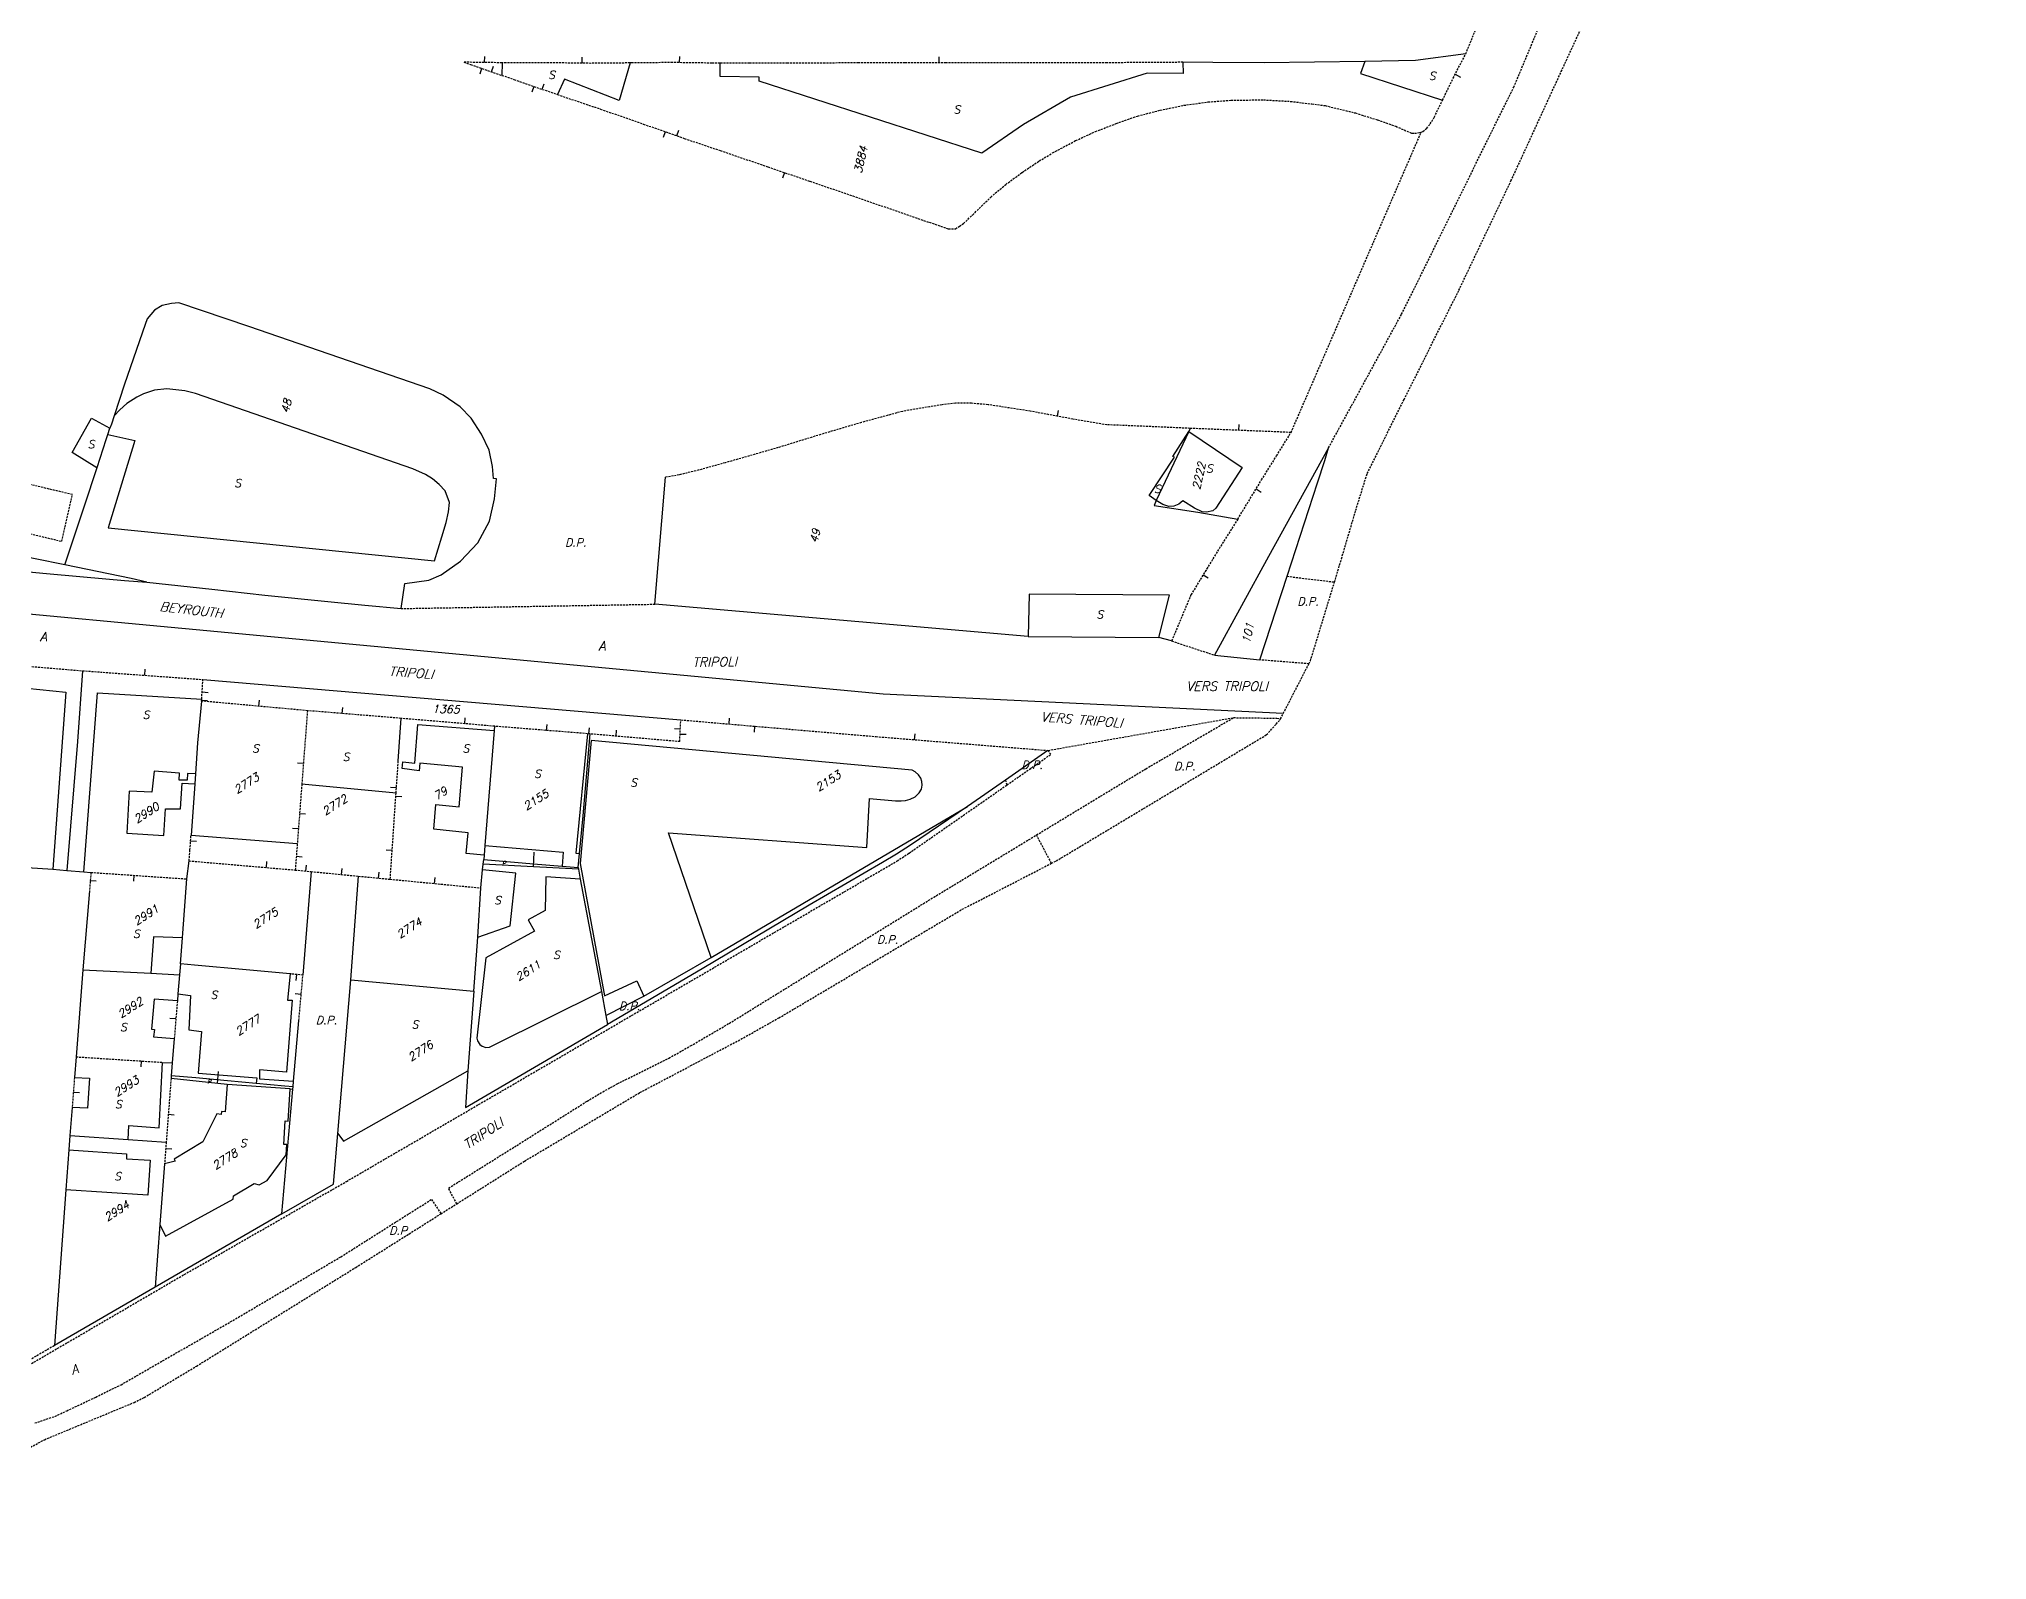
# Model space of a CAD drawing. Extents: x -334462 to -332769, y -29481 to -26664.
# Drawn here: x -333039.2 to -332795.7, y -28232.7 to -28042.7 of the extents above; entities that cross this region are included whole.
import ezdxf
from ezdxf.enums import TextEntityAlignment as Align

# ---------------------------------------------------------------- set-up
doc = ezdxf.new("R2010")
doc.units = 0
doc.header["$MEASUREMENT"] = 0
doc.linetypes.add('HIDDEN', pattern=[0.375, 0.25, -0.125])
for name, color, linetype in [('17', 7, 'CONTINUOUS'), ('18', 7, 'CONTINUOUS'), ('CADAST$$AREA$B$', 7, 'CONTINUOUS'), ('DP$DIVIDING$LINE', 7, 'CONTINUOUS'), ('EASEMENT$BOUNDA$', 7, 'CONTINUOUS'), ('ENCRO$$AREA$TEXT', 7, 'CONTINUOUS'), ('ENCROACHED$WALL', 7, 'CONTINUOUS'), ('MAP$SHEET$BOUND$', 7, 'CONTINUOUS'), ('PARCEL$BOUNDARY', 7, 'CONTINUOUS'), ('PARCEL$NUMBER', 7, 'CONTINUOUS'), ('STREET$TEXT', 7, 'CONTINUOUS'), ('STRUC$$FOOTPRINT', 7, 'CONTINUOUS')]:
    doc.layers.add(name, color=color, linetype=linetype)
doc.styles.add('ITALICT', font='ITALICT', dxfattribs={"height": 0.2})

msp = doc.modelspace()

# ---------------------------------------------------------------- linework, layer by layer
at = {"layer": '17', "color": 1, "linetype": 'Continuous'}
for p, q in [((-332946.03, -28059.34), (-332946.27, -28060.05)), ((-332911.91, -28089.79), (-332911.77, -28089.06)), ((-332889.21, -28091.56), (-332889.18, -28090.81)), ((-332995.06, -28144.07), (-332995.8, -28144.02)), ((-333001.39, -28147.06), (-333001.32, -28146.31)), ((-332989.75, -28148.17), (-332989.67, -28147.43)), ((-333022.09, -28165.1), (-333022.84, -28165.04)), ((-333023.04, -28177), (-333022.29, -28177.06))]:
    msp.add_line(p, q, dxfattribs=at)
at = {"layer": '17', "color": 5, "linetype": 'Continuous'}
for p, q in [((-333006.15, -28133.18), (-333006.9, -28133.12)), ((-332994.52, -28136.21), (-332995.27, -28136.16)), ((-332994.59, -28137.27), (-332993.84, -28137.32)), ((-333006.78, -28141.36), (-333007.53, -28141.3)), ((-333026.43, -28170.35), (-333026.48, -28171.1))]:
    msp.add_line(p, q, dxfattribs=at)
at = {"layer": '18', "color": 1, "linetype": 'Continuous'}
for p, q in [((-332983.88, -28046.33), (-332984.12, -28047.04)), ((-332983.5, -28045.6), (-332983.49, -28044.85)), ((-332982.63, -28046.76), (-332982.38, -28046.05)), ((-332959.14, -28045.61), (-332959.12, -28044.86)), ((-332926.69, -28045.62), (-332926.7, -28044.87)), ((-332977.34, -28048.58), (-332977.58, -28049.29)), ((-332976.3, -28048.94), (-332976.05, -28048.24)), ((-332862.19, -28047.07), (-332861.52, -28047.42)), ((-332959.49, -28054.75), (-332959.24, -28054.04)), ((-332960.94, -28054.24), (-332961.19, -28054.95)), ((-332887.06, -28098.87), (-332886.42, -28099.26)), ((-332893.69, -28109.6), (-332893.05, -28109.99)), ((-333025.97, -28122.16), (-333025.92, -28121.41)), ((-333018.82, -28124.24), (-333018.07, -28124.29)), ((-333018.88, -28125.26), (-333018.13, -28125.31)), ((-333011.73, -28126.03), (-333011.66, -28125.28)), ((-333001.3, -28126.94), (-333001.24, -28126.19)), ((-332985.98, -28128.21), (-332985.92, -28127.47)), ((-332975.75, -28129.05), (-332975.69, -28128.31)), ((-332970.46, -28129.48), (-332970.39, -28128.73)), ((-332967.07, -28129.76), (-332967.01, -28129.02)), ((-332959.03, -28128.88), (-332959.78, -28128.85)), ((-332952.95, -28128.24), (-332952.88, -28127.5)), ((-332929.76, -28130.21), (-332929.7, -28129.46)), ((-333020.25, -28142.83), (-333019.5, -28142.89)), ((-333010.78, -28146.18), (-333010.71, -28145.44)), ((-333005.83, -28146.62), (-333005.76, -28145.87)), ((-333032.79, -28147.79), (-333032.04, -28147.86)), ((-333027.34, -28147.15), (-333027.4, -28147.9)), ((-332996.77, -28147.5), (-332996.7, -28146.75)), ((-333007.03, -28159.54), (-333007.1, -28160.29)), ((-333006.43, -28162.05), (-333007.17, -28161.98)), ((-333023.36, -28181.27), (-333022.62, -28181.33))]:
    msp.add_line(p, q, dxfattribs=at)
at = {"layer": '18', "color": 3, "linetype": 'Continuous'}
msp.add_line((-332971.31, -28045.69), (-332971.3, -28044.94), dxfattribs=at)
at = {"layer": '18', "color": 7, "linetype": 'Continuous'}
for p, q in [((-332959.07, -28129.5), (-332958.32, -28129.53)), ((-332949.76, -28128.52), (-332949.82, -28129.26))]:
    msp.add_line(p, q, dxfattribs=at)
at = {"layer": '18', "color": 2, "linetype": 'Continuous'}
for p, q in [((-333006.63, -28139.42), (-333005.88, -28139.47)), ((-333007.04, -28144.77), (-333006.29, -28144.83)), ((-333034.91, -28174.23), (-333034.16, -28174.29))]:
    msp.add_line(p, q, dxfattribs=at)
at = {"layer": 'CADAST$$AREA$B$', "color": 7, "linetype": 'HIDDEN'}
for p, q in [((-332883.67, -28126.92), (-332880.47, -28120.72)), ((-332884.02, -28127.6), (-332883.67, -28126.92)), ((-332988.97, -28189.44), (-332986.98, -28188.19))]:
    msp.add_line(p, q, dxfattribs=at)
for points in [[(-332877.27, -28110.51), (-332877.16, -28110.18), (-332876.4, -28107.6), (-332874.61, -28101.54), (-332873.19, -28096.96), (-332868.58, -28087.72), (-332861.73, -28074.06), (-332855.21, -28060.39), (-332848.93, -28046.73), (-332842.65, -28033.07), (-332838.32, -28026.62), (-332835.61, -28022.69), (-332828.07, -28013.94), (-332821.15, -28005.71), (-332818.47, -28002.06), (-332813.9, -27992.53), (-332809.32, -27982.68), (-332804.34, -27972.66), (-332799.35, -27962.65), (-332796.15, -27955.47), (-332795.7, -27951.7)], [(-332880.47, -28120.72), (-332880.28, -28120.36), (-332877.27, -28110.51)], [(-332912.65, -28145.65), (-332912.06, -28145.35), (-332885.79, -28129.6), (-332884.57, -28128.26), (-332884.09, -28127.74), (-332884.02, -28127.6)], [(-332986.98, -28188.19), (-332978.53, -28182.87), (-332964.09, -28174.29), (-332951.47, -28167.63), (-332946.73, -28164.97), (-332923.81, -28151.4), (-332921.19, -28150.05), (-332912.65, -28145.65)], [(-333040.61, -28218.78), (-333038.53, -28217.67), (-333027.31, -28213.01), (-333026.06, -28212.39), (-333019.51, -28208.47), (-332999.61, -28196.14), (-332988.97, -28189.44)]]:
    msp.add_lwpolyline(points, dxfattribs=at)
at = {"layer": 'DP$DIVIDING$LINE', "color": 30, "linetype": 'HIDDEN'}
for p, q in [((-332860.87, -28044.52), (-332854.3, -28028.48)), ((-332882.7, -28091.82), (-332866.42, -28054.28)), ((-332993.93, -28113.82), (-332962.23, -28113.28)), ((-332897.63, -28117.87), (-332892.25, -28119.65)), ((-332913.1, -28131.55), (-332889.88, -28127.45))]:
    msp.add_line(p, q, dxfattribs=at)
at = {"layer": 'DP$DIVIDING$LINE', "color": 2, "linetype": 'HIDDEN'}
for p, q in [((-332883.2, -28109.79), (-332877.27, -28110.51)), ((-332880.47, -28120.72), (-332886.59, -28120.24)), ((-332918.41, -28135.25), (-332918.21, -28135.86)), ((-332912.65, -28145.65), (-332914.52, -28142.11))]:
    msp.add_line(p, q, dxfattribs=at)
for points in [[(-332878.01, -28093.74), (-332868.89, -28077.06), (-332854.86, -28048.68), (-332850.83, -28039.06), (-332847.8, -28032.99), (-332843.84, -28027.34), (-332841.16, -28024.17), (-332832.97, -28015.28), (-332827.15, -28009.03), (-332822.94, -28004.1), (-332821.36, -28001.65), (-332818.75, -27996.17), (-332813.56, -27984.83), (-332811.21, -27979.85), (-332807.14, -27972.01), (-332800.34, -27955.09), (-332799.91, -27951.38)], [(-332914.52, -28142.11), (-332900.86, -28133.84), (-332889.88, -28127.45)], [(-332889.88, -28127.45), (-332884.49, -28127.52), (-332884.02, -28127.6)], [(-332918.21, -28135.86), (-332912.72, -28132.03), (-332913.1, -28131.55)], [(-333082.28, -28232.7), (-333021.37, -28197.21), (-333000.78, -28185.4), (-332931.94, -28145.36), (-332930.45, -28144.38), (-332918.21, -28135.86)], [(-332986.98, -28188.19), (-332988.02, -28186.24), (-332979.49, -28180.9), (-332970.7, -28175.38), (-332968.74, -28174.19), (-332966.92, -28173.21), (-332960.47, -28169.99), (-332957.75, -28168.46), (-332952.94, -28165.65), (-332927.37, -28149.89), (-332914.52, -28142.11)], [(-333039.71, -28215.58), (-333037.21, -28214.75), (-333035.73, -28214.06), (-333032.11, -28212.35), (-333028.95, -28210.8), (-333014.63, -28202.57), (-333001.47, -28194.81), (-332990.15, -28187.65), (-332988.97, -28189.44)], [(-333037.28, -28205.9), (-333037.31, -28205.92), (-333040.53, -28207.81), (-333043.41, -28209.47)]]:
    msp.add_lwpolyline(points, dxfattribs=at)
at = {"layer": 'EASEMENT$BOUNDA$', "color": 3, "linetype": 'HIDDEN'}
msp.add_lwpolyline([(-333049.8, -28102.21), (-333036.36, -28105.42), (-333035.03, -28099.57), (-333047.94, -28096.55)], dxfattribs=at)
at = {"layer": 'ENCRO$$AREA$TEXT', "color": 5, "linetype": 'Continuous'}
for p, q in [((-332977.41, -28146.1), (-332977.31, -28144.24)), ((-333016.91, -28173.15), (-333016.75, -28171.65))]:
    msp.add_line(p, q, dxfattribs=at)
at = {"layer": 'ENCROACHED$WALL', "color": 5, "linetype": 'Continuous'}
for p, q in [((-333015.68, -28173.29), (-333022.7, -28172.52)), ((-333007.8, -28173.83), (-333007.47, -28173.86))]:
    msp.add_line(p, q, dxfattribs=at)
msp.add_lwpolyline([(-332971.78, -28146.4), (-332977.41, -28146.1), (-332983.68, -28145.76)], dxfattribs=at)
at = {"layer": 'MAP$SHEET$BOUND$', "color": 6, "linetype": 'Continuous'}
msp.add_lwpolyline([(-332883.67, -28126.92), (-332933.69, -28124.53), (-333132.18, -28105.93), (-333132.13, -28098.79)], dxfattribs=at)
at = {"layer": 'PARCEL$BOUNDARY', "color": 7, "linetype": 'Continuous'}
for p, q in [((-333030.59, -28092.06), (-333030.33, -28091.29)), ((-332895.48, -28091.7), (-332899.54, -28100.33)), ((-332895.3, -28091.31), (-332895.48, -28091.7)), ((-332962.23, -28113.28), (-332960.88, -28097.42)), ((-332886.59, -28120.24), (-332883.2, -28109.79)), ((-332915.57, -28117.33), (-332962.23, -28113.28)), ((-332915.57, -28117.33), (-332899.21, -28117.42)), ((-332897.63, -28117.87), (-332899.21, -28117.42)), ((-332892.25, -28119.65), (-332886.59, -28120.24)), ((-333018.72, -28122.69), (-332958.98, -28127.73)), ((-332982.29, -28129.04), (-332983.47, -28143.44)), ((-332982.25, -28128.53), (-332982.29, -28129.04)), ((-332913.1, -28131.55), (-332918.41, -28135.25)), ((-333019.74, -28135.71), (-333020.2, -28142.16)), ((-333019.65, -28134.48), (-333019.74, -28135.71)), ((-332918.41, -28135.25), (-332923.15, -28138.56)), ((-332955.18, -28157.43), (-332923.15, -28138.56)), ((-332983.47, -28143.44), (-332983.57, -28144.63)), ((-333041.97, -28146.08), (-333037.47, -28146.4)), ((-333037.47, -28146.4), (-333035.71, -28146.53)), ((-333035.71, -28146.53), (-333033.61, -28146.72)), ((-333020.73, -28147.6), (-333020.43, -28145.35)), ((-332983.97, -28148.73), (-332983.75, -28146.45)), ((-332983.75, -28146.45), (-332983.68, -28145.76)), ((-332983.68, -28145.76), (-332983.62, -28145.18)), ((-332983.57, -28144.63), (-332983.62, -28145.18)), ((-332973.82, -28146.01), (-332971.82, -28146.17)), ((-332971.82, -28146.17), (-332971.65, -28144.44)), ((-332971.82, -28146.17), (-332971.78, -28146.4)), ((-332971.78, -28146.4), (-332971.55, -28147.65)), ((-333033.61, -28146.72), (-333032.71, -28146.79)), ((-333005.18, -28146.68), (-333006.21, -28159.62)), ((-333000.23, -28160.2), (-332999.28, -28147.26)), ((-332984.33, -28154.89), (-332983.97, -28148.73)), ((-332971.55, -28147.65), (-332968.91, -28161.67)), ((-333032.9, -28149.08), (-333033.73, -28158.96)), ((-333021.53, -28158.21), (-333021.28, -28154.95)), ((-332984.84, -28161.64), (-332984.33, -28154.89)), ((-333021.53, -28158.21), (-333021.64, -28159.58)), ((-332963.6, -28162.25), (-332955.18, -28157.43)), ((-333033.73, -28158.96), (-333034.57, -28169.83)), ((-333033.73, -28158.96), (-333025.22, -28159.39)), ((-333025.22, -28159.39), (-333021.64, -28159.58)), ((-333021.64, -28159.58), (-333021.84, -28161.96)), ((-333001.86, -28179.41), (-333000.23, -28160.2)), ((-333000.23, -28160.2), (-332984.84, -28161.64)), ((-333021.84, -28161.96), (-333021.91, -28162.82)), ((-332984.84, -28161.64), (-332985.58, -28171.58)), ((-332968.91, -28161.67), (-332968.35, -28164.68)), ((-332968.35, -28164.68), (-332963.6, -28162.25)), ((-333007.39, -28172.89), (-333006.72, -28165.29)), ((-332968.35, -28164.68), (-332968.14, -28165.78)), ((-333022.29, -28167.54), (-333022.54, -28170.6)), ((-333034.57, -28169.83), (-333034.77, -28172.41)), ((-333023.77, -28170.52), (-333022.54, -28170.6)), ((-333022.54, -28170.6), (-333022.67, -28172.19)), ((-333022.67, -28172.19), (-333022.7, -28172.52)), ((-333007.45, -28173.58), (-333007.39, -28172.89)), ((-333008.85, -28189.45), (-333007.47, -28173.86)), ((-333007.47, -28173.86), (-333007.45, -28173.58)), ((-333035.06, -28176.15), (-333035.33, -28179.64)), ((-333035.33, -28179.64), (-333035.47, -28181.47)), ((-333035.33, -28179.64), (-333028.06, -28180.16)), ((-333028.06, -28180.16), (-333023.3, -28180.5)), ((-333035.47, -28181.47), (-333035.84, -28186.44)), ((-333023.51, -28183.22), (-333024.09, -28190.78)), ((-333035.84, -28186.44), (-333037.28, -28205.9)), ((-333008.85, -28189.45), (-333024.68, -28198.61)), ((-333024.09, -28190.78), (-333024.68, -28198.61)), ((-333024.68, -28198.61), (-333037.28, -28205.9))]:
    msp.add_line(p, q, dxfattribs=at)
at = {"layer": 'PARCEL$BOUNDARY', "color": 2, "linetype": 'HIDDEN'}
for p, q in [((-332882.7, -28091.82), (-332895.3, -28091.31)), ((-333048.7, -28120.35), (-333033.78, -28121.59)), ((-333033.78, -28121.59), (-333018.72, -28122.69)), ((-333018.87, -28125.16), (-333018.72, -28122.69)), ((-333018.89, -28125.38), (-333018.87, -28125.16)), ((-333005.65, -28126.58), (-333018.89, -28125.38)), ((-333005.65, -28126.58), (-333006.35, -28135.71)), ((-332993.93, -28127.54), (-333005.65, -28126.58)), ((-332982.25, -28128.53), (-332993.93, -28127.54)), ((-332970.64, -28129.46), (-332982.25, -28128.53)), ((-332970.3, -28129.49), (-332970.64, -28129.46)), ((-332959.11, -28130.45), (-332970.3, -28129.49)), ((-332959.11, -28130.45), (-332958.98, -28127.73)), ((-332934.56, -28129.82), (-332913.1, -28131.55)), ((-332994.57, -28136.85), (-332994.29, -28132.89)), ((-333006.35, -28135.71), (-333006.92, -28143.23)), ((-332994.84, -28140.86), (-332994.57, -28136.85)), ((-332995.3, -28147.64), (-332994.84, -28140.86)), ((-333006.92, -28143.23), (-333007.17, -28146.49)), ((-333020.43, -28145.35), (-333007.17, -28146.49)), ((-333007.17, -28146.49), (-333005.18, -28146.68)), ((-333032.71, -28146.79), (-333032.9, -28149.08)), ((-333005.18, -28146.68), (-332999.28, -28147.26)), ((-332999.28, -28147.26), (-332995.3, -28147.64)), ((-332995.3, -28147.64), (-332983.97, -28148.73)), ((-333006.21, -28159.62), (-333007.82, -28159.47)), ((-333006.72, -28165.29), (-333006.21, -28159.62)), ((-333021.91, -28162.82), (-333022.29, -28167.54)), ((-333034.57, -28169.83), (-333023.77, -28170.52)), ((-333034.77, -28172.41), (-333035.06, -28176.15)), ((-333022.7, -28172.52), (-333023.3, -28180.5)), ((-333023.3, -28180.5), (-333023.51, -28183.22))]:
    msp.add_line(p, q, dxfattribs=at)
for points in [[(-332981.3, -28045.63), (-332986.12, -28045.56), (-332985.25, -28045.86), (-332981.35, -28047.2)], [(-332965.31, -28045.65), (-332970.21, -28045.7), (-332975.53, -28045.63), (-332980.84, -28045.63), (-332981.3, -28045.63)], [(-332954.04, -28045.67), (-332955.1, -28045.67), (-332960.03, -28045.6), (-332965.05, -28045.65), (-332965.31, -28045.65)], [(-332896.22, -28045.57), (-332905.72, -28045.63), (-332915.53, -28045.63), (-332925.8, -28045.62), (-332930.97, -28045.65), (-332936.76, -28045.63), (-332940.92, -28045.67), (-332945.65, -28045.67), (-332950.38, -28045.67), (-332954.04, -28045.67)], [(-332863.77, -28050.3), (-332862.44, -28047.56), (-332860.87, -28044.52)], [(-332981.35, -28047.2), (-332979.83, -28047.72), (-332974.41, -28049.6)], [(-332974.41, -28049.6), (-332969.03, -28051.41), (-332963.68, -28053.28), (-332958.54, -28055.09), (-332954.04, -28056.6)], [(-332954.04, -28056.6), (-332953.32, -28056.84), (-332948.1, -28058.64), (-332942.85, -28060.43), (-332937.49, -28062.26), (-332925.53, -28066.39), (-332924.65, -28066.36), (-332924.15, -28066.06), (-332923.64, -28065.71), (-332922.49, -28064.62), (-332920.24, -28062.42), (-332918.37, -28060.83), (-332916.31, -28059.33), (-332914.19, -28057.9), (-332912.5, -28056.89), (-332909.63, -28055.36), (-332907.16, -28054.23), (-332904.56, -28053.22), (-332901.89, -28052.28), (-332899.06, -28051.56), (-332896.12, -28050.94), (-332893.08, -28050.53), (-332890.22, -28050.31), (-332886.16, -28050.26), (-332882.78, -28050.45), (-332880.12, -28050.77), (-332878.44, -28050.98), (-332874.66, -28051.9), (-332871.9, -28052.77), (-332869.61, -28053.57), (-332867.6, -28054.44), (-332867.25, -28054.44), (-332866.63, -28054.35), (-332866.42, -28054.28)], [(-332866.42, -28054.28), (-332866.22, -28054.21), (-332865.74, -28053.82), (-332865.3, -28053.27), (-332864.81, -28052.45), (-332863.77, -28050.3)], [(-332895.3, -28091.31), (-332902.79, -28090.98), (-332905.72, -28090.87), (-332909.99, -28090.15), (-332915.29, -28089.16), (-332920.55, -28088.35), (-332922.65, -28088.18), (-332924.66, -28088.18), (-332926.33, -28088.35), (-332927.88, -28088.61), (-332931.27, -28089.18), (-332936.41, -28090.58), (-332941.49, -28092.07), (-332946.8, -28093.71), (-332953.43, -28095.61), (-332957.07, -28096.61), (-332959.17, -28097.11), (-332960.88, -28097.42)], [(-332889.36, -28102.64), (-332886.39, -28097.75), (-332884.5, -28094.73), (-332882.7, -28091.82)], [(-332889.36, -28102.64), (-332891.75, -28106.43), (-332893.33, -28109.01), (-332895.21, -28112.11), (-332897.63, -28117.87)], [(-332958.98, -28127.73), (-332934.66, -28129.81), (-332934.56, -28129.82)], [(-333020.43, -28145.35), (-333020.33, -28143.98), (-333020.2, -28142.16)], [(-333032.71, -28146.79), (-333032.69, -28146.79), (-333020.73, -28147.6)]]:
    msp.add_lwpolyline(points, dxfattribs=at)
at = {"layer": 'PARCEL$BOUNDARY', "color": 7, "linetype": 'Continuous'}
for points in [[(-332873.48, -28045.49), (-332886.05, -28045.63), (-332892.48, -28045.61), (-332896.22, -28045.57)], [(-332860.87, -28044.52), (-332867.15, -28045.33), (-332873.48, -28045.49)], [(-332993.93, -28113.82), (-332993.48, -28110.71), (-332990.49, -28110.29), (-332988.93, -28109.61), (-332986.5, -28107.91), (-332984.37, -28105.62), (-332982.88, -28102.9), (-332982.28, -28100.1), (-332982.02, -28097.63), (-332982.38, -28097.56), (-332982.5, -28096.08), (-332982.95, -28094.03), (-332983.88, -28092.05), (-332985.19, -28090.03), (-332986.55, -28088.62), (-332988.69, -28087.18), (-332990.33, -28086.35), (-333012.96, -28078.6), (-333021.72, -28075.62), (-333022.65, -28075.69), (-333023.8, -28075.94), (-333024.76, -28076.52), (-333025.68, -28077.61), (-333025.93, -28078.35), (-333028.5, -28085.77), (-333029.82, -28089.75)], [(-333029.82, -28089.75), (-333030.16, -28090.78), (-333030.33, -28091.29)], [(-333031.94, -28096.21), (-333030.8, -28092.71), (-333030.63, -28092.2), (-333030.59, -28092.06)], [(-332878.01, -28093.74), (-332885.53, -28107.32), (-332892.25, -28119.65)], [(-332883.2, -28109.79), (-332879.41, -28098.12), (-332878.49, -28095.31), (-332878.01, -28093.74)], [(-333035.97, -28108.36), (-333033.5, -28100.99), (-333031.94, -28096.21)], [(-332899.54, -28100.33), (-332899.83, -28100.95), (-332894.35, -28101.78), (-332889.36, -28102.64)], [(-333035.97, -28108.36), (-333050.86, -28105.36), (-333049.8, -28102.21)], [(-333075.93, -28105.97), (-333069.4, -28106.52), (-333064.33, -28107.02), (-333059.22, -28107.52), (-333054.11, -28108.02), (-333049, -28108.46), (-333043.89, -28108.9), (-333038.73, -28109.38), (-333033.62, -28109.84), (-333028.51, -28110.3), (-333025.74, -28110.54)], [(-333025.74, -28110.54), (-333027.69, -28110.05), (-333035.97, -28108.36)], [(-333025.74, -28110.54), (-333017.62, -28111.41), (-333010.96, -28112.14), (-333003.09, -28112.95), (-332998.49, -28113.38), (-332993.93, -28113.82)], [(-333033.78, -28121.59), (-333034.38, -28130.45), (-333035.71, -28146.53)], [(-333018.89, -28125.38), (-333019.38, -28130.6), (-333019.65, -28134.48)], [(-332994.29, -28132.89), (-332993.97, -28128.1), (-332993.93, -28127.54)], [(-332971.65, -28144.44), (-332971.17, -28139.74), (-332970.3, -28129.49)], [(-332923.15, -28138.56), (-332930.26, -28143.38), (-332932.01, -28144.49), (-332933.77, -28145.56), (-332942.95, -28150.87), (-332956.31, -28158.83), (-332968.14, -28165.78)], [(-332983.62, -28145.18), (-332977.39, -28145.71), (-332973.82, -28146.01)], [(-333021.28, -28154.95), (-333021.24, -28154.38), (-333020.73, -28147.6)], [(-333007.82, -28159.47), (-333013.3, -28158.96), (-333019.77, -28158.37), (-333021.53, -28158.21)], [(-332985.58, -28171.58), (-332985.91, -28176.15), (-332968.14, -28165.78)], [(-333012.06, -28173.16), (-333015.64, -28172.83), (-333019.59, -28172.47), (-333022.67, -28172.19)], [(-333007.45, -28173.58), (-333008.48, -28173.48), (-333012.06, -28173.16)], [(-333001.86, -28179.41), (-333001.15, -28180.38), (-332985.58, -28171.58)], [(-333008.85, -28189.45), (-333002.4, -28185.75), (-333001.86, -28179.41)]]:
    msp.add_lwpolyline(points, dxfattribs=at)
at = {"layer": 'STRUC$$FOOTPRINT', "color": 1, "linetype": 'Continuous'}
for p, q in [((-332981.3, -28045.63), (-332981.35, -28047.2)), ((-333006.35, -28135.71), (-332994.57, -28136.85)), ((-333006.92, -28143.23), (-333020.2, -28142.16)), ((-333007.8, -28173.83), (-333015.68, -28173.29))]:
    msp.add_line(p, q, dxfattribs=at)
for points in [[(-332965.31, -28045.65), (-332966.69, -28050.33), (-332973.5, -28047.69), (-332974.41, -28049.6)], [(-332896.22, -28045.57), (-332896.18, -28046.96), (-332900.67, -28046.93), (-332910.28, -28049.92), (-332916.13, -28053.34), (-332921.37, -28056.92), (-332949.17, -28047.94), (-332949.18, -28047.44), (-332954.04, -28047.36), (-332954.04, -28045.67)], [(-332873.48, -28045.49), (-332874.02, -28046.99), (-332863.77, -28050.3)], [(-333030.59, -28092.06), (-333027.22, -28092.84), (-333030.55, -28103.73), (-332989.76, -28107.84), (-332988.84, -28104.88), (-332988.31, -28103.05), (-332988.01, -28101.75), (-332987.9, -28100.57), (-332988.44, -28099.11), (-332989.2, -28098.31), (-332990.01, -28097.6), (-332990.88, -28097.08), (-332992.49, -28096.36), (-333019.63, -28086.96), (-333020.96, -28086.62), (-333023.24, -28086.37), (-333024.77, -28086.52), (-333026.14, -28086.98), (-333026.99, -28087.39), (-333028.24, -28088.2), (-333029.11, -28089.01), (-333029.82, -28089.75)], [(-333031.94, -28096.21), (-333031.98, -28096.25), (-333035.05, -28094.31), (-333032.65, -28090.03), (-333030.33, -28091.29)], [(-332899.54, -28100.33), (-332900.44, -28099.7), (-332897.25, -28094.9), (-332897.49, -28094.81), (-332895.48, -28091.7)], [(-332895.48, -28091.7), (-332888.81, -28096.21), (-332892.1, -28101.28), (-332892.48, -28101.61), (-332893.25, -28101.78), (-332893.8, -28101.74), (-332894.77, -28101.28), (-332896.21, -28100.38), (-332896.73, -28100.78), (-332897.36, -28101.02), (-332897.96, -28101.05), (-332898.73, -28100.81), (-332899.54, -28100.33)], [(-332899.21, -28117.42), (-332897.9, -28112.13), (-332915.45, -28112.02), (-332915.57, -28117.33)], [(-333048.89, -28122.93), (-333035.83, -28124.25), (-333037.47, -28146.4)], [(-333033.61, -28146.72), (-333031.87, -28124.35), (-333018.87, -28125.16)], [(-332983.57, -28144.63), (-332985.79, -28144.43), (-332985.56, -28141.86), (-332989.83, -28141.38), (-332989.6, -28138.31), (-332986.68, -28138.58), (-332986.27, -28133.63), (-332991.6, -28133.13), (-332991.67, -28134.09), (-332993.82, -28133.82), (-332993.74, -28132.98), (-332992.23, -28133.12), (-332991.86, -28128.32), (-332982.29, -28129.04)], [(-332970.64, -28129.46), (-332972.1, -28144.39), (-332971.65, -28144.44)], [(-332955.18, -28157.43), (-332960.51, -28141.83), (-332935.74, -28143.69), (-332935.41, -28137.54), (-332932.13, -28137.83), (-332931.44, -28137.85), (-332930.9, -28137.8), (-332930.3, -28137.65), (-332929.68, -28137.36), (-332929.19, -28136.86), (-332928.89, -28136.37), (-332928.82, -28135.87), (-332928.87, -28135.43), (-332928.99, -28135.03), (-332929.26, -28134.61), (-332929.68, -28134.24), (-332930.05, -28134.02), (-332970.19, -28130.32), (-332971.56, -28145.69), (-332968.5, -28162.2), (-332964.47, -28160.32), (-332963.6, -28162.25)], [(-333019.65, -28134.48), (-333020.63, -28134.45), (-333020.69, -28135.27), (-333021.7, -28135.25), (-333021.64, -28134.37), (-333024.81, -28134.15), (-333025.1, -28136.77), (-333027.94, -28136.65), (-333028.24, -28141.88), (-333023.61, -28142.17), (-333023.41, -28138.84), (-333021.5, -28138.84), (-333021.32, -28135.65), (-333019.74, -28135.71)], [(-332983.47, -28143.44), (-332973.68, -28144.28), (-332973.82, -28146.01)], [(-332984.33, -28154.89), (-332980.29, -28153.47), (-332979.6, -28146.87), (-332983.75, -28146.45)], [(-332971.55, -28147.65), (-332975.86, -28147.35), (-332975.95, -28151.55), (-332978.06, -28152.7), (-332977.26, -28154.12), (-332983.35, -28157.46), (-332984.48, -28167.5), (-332984.41, -28167.84), (-332984.1, -28168.3), (-332983.79, -28168.49), (-332983.37, -28168.65), (-332982.91, -28168.61), (-332982.38, -28168.38), (-332968.91, -28161.67)], [(-333021.28, -28154.95), (-333024.9, -28154.82), (-333025.22, -28159.39)], [(-333007.82, -28159.47), (-333008.14, -28162.77), (-333007.57, -28162.77), (-333008.26, -28171.73), (-333011.63, -28171.46), (-333011.63, -28172.58), (-333007.39, -28172.89)], [(-333021.91, -28162.82), (-333024.82, -28162.62), (-333025.16, -28166.36), (-333024.77, -28166.41), (-333024.87, -28167.35), (-333022.29, -28167.54)], [(-333021.84, -28161.96), (-333020.28, -28162.15), (-333020.47, -28166.46), (-333018.88, -28166.65), (-333019.31, -28171.89), (-333011.98, -28172.47), (-333012.06, -28173.16)], [(-333028.06, -28180.16), (-333027.96, -28178.41), (-333024.18, -28178.71), (-333023.77, -28170.52)], [(-333034.77, -28172.41), (-333032.87, -28172.51), (-333033.12, -28176.25), (-333035.06, -28176.15)], [(-333015.68, -28173.29), (-333015.95, -28176.71), (-333016.4, -28176.68), (-333016.43, -28177.05), (-333016.96, -28176.96), (-333018.71, -28180.46), (-333022.3, -28182.62), (-333022.19, -28182.87), (-333023.51, -28183.22)], [(-333024.09, -28190.78), (-333023.38, -28192.23), (-333014.92, -28187.6), (-333014.91, -28187.19), (-333012.32, -28185.64), (-333011.7, -28185.84), (-333010.7, -28185.27), (-333008.32, -28182.06), (-333008.21, -28180.79), (-333008.61, -28180.79), (-333008.44, -28177.84), (-333008.07, -28177.87), (-333007.8, -28173.83)], [(-333035.47, -28181.47), (-333028.25, -28181.95), (-333028.25, -28182.59), (-333025.31, -28182.74), (-333025.6, -28187.12), (-333035.84, -28186.44)]]:
    msp.add_lwpolyline(points, dxfattribs=at)

# ---------------------------------------------------------------- texts
at = {"layer": 'DP$DIVIDING$LINE', "color": 2, "linetype": 'Continuous', "style": 'ITALICT'}
msp.add_text('D.P.', height=1, dxfattribs=at).set_placement((-332972.12, -28105.58), align=Align.MIDDLE)
at = {"layer": 'DP$DIVIDING$LINE', "color": 4, "linetype": 'Continuous', "style": 'ITALICT'}
for p in [(-332880.58, -28112.93), (-332915.06, -28133.34), (-332895.98, -28133.52), (-332933.13, -28155.19), (-332994.09, -28191.54)]:
    msp.add_text('D.P.', height=1, dxfattribs=at).set_placement(p, align=Align.MIDDLE)
at = {"layer": 'DP$DIVIDING$LINE', "color": 1, "linetype": 'Continuous', "style": 'ITALICT'}
for p in [(-332965.38, -28163.48), (-333003.27, -28165.24)]:
    msp.add_text('D.P.', height=1, dxfattribs=at).set_placement(p, align=Align.MIDDLE)
at = {"layer": 'ENCRO$$AREA$TEXT', "color": 5, "linetype": 'Continuous', "style": 'ITALICT'}
for p in [(-332981.09, -28145.65), (-333017.92, -28172.9)]:
    msp.add_text('P', height=0.5, dxfattribs=at).set_placement(p, align=Align.MIDDLE)
at = {"layer": 'PARCEL$NUMBER', "color": 7, "linetype": 'Continuous', "style": 'ITALICT'}
for s, rotation, p in [('3884', 77.3079, (-332936.5, -28057.74)), ('48', 77.3079, (-333008.29, -28088.52)), ('2222', 77.3079, (-332894.21, -28097.26)), ('49', 77.3079, (-332942.2, -28104.74)), ('101', 77.3079, (-332888.09, -28116.9)), ('2773', 32.6819, (-333013.28, -28135.67)), ('2153', 32.6819, (-332940.58, -28135.38)), ('79', 32.6819, (-332989.02, -28136.91)), ('2155', 32.6819, (-332977.1, -28137.72)), ('2990', 32.6819, (-333025.79, -28139.34)), ('2772', 32.6819, (-333002.25, -28138.37)), ('2991', 32.6819, (-333025.83, -28152.1)), ('2775', 32.6819, (-333010.91, -28152.51)), ('2774', 32.6819, (-332992.93, -28153.74)), ('2611', 32.6819, (-332978.07, -28159.07)), ('2992', 32.6819, (-333027.8, -28163.7)), ('2777', 32.6819, (-333013.09, -28165.87)), ('2776', 32.6819, (-332991.54, -28169.1)), ('2993', 32.6819, (-333028.3, -28173.5)), ('2778', 32.6819, (-333015.97, -28182.63)), ('2994', 32.6819, (-333029.5, -28189.09))]:
    msp.add_text(s, height=1, rotation=rotation, dxfattribs=at).set_placement(p, align=Align.MIDDLE)
at = {"layer": 'PARCEL$NUMBER', "color": 1, "linetype": 'Continuous', "style": 'ITALICT'}
msp.add_text('1365', height=1, rotation=358.8467, dxfattribs=at).set_placement((-332988.34, -28126.39), align=Align.MIDDLE)
at = {"layer": 'STREET$TEXT', "color": 7, "linetype": 'Continuous', "style": 'ITALICT'}
for s, rotation, p in [('BEYROUTH', 353.5092, (-333024.15, -28114.1)), ('TRIPOLI', 355.8582, (-332995.49, -28122.21)), ('TRIPOLI', 1.1894, (-332957.51, -28121.12)), ('VERS TRIPOLI', 355.4511, (-332913.99, -28127.89)), ('TRIPOLI', 33.6225, (-332985.67, -28181.44)), ('A', 18.5994, (-333035, -28209.57))]:
    msp.add_text(s, height=1.15, rotation=rotation, dxfattribs=at).set_placement(p)
for s, p in [('A', (-333039.1, -28117.91)), ('A', (-332969.28, -28119.05)), ('VERS TRIPOLI', (-332895.8, -28124.1))]:
    msp.add_text(s, height=1.15, dxfattribs=at).set_placement(p)
at = {"layer": 'STRUC$$FOOTPRINT', "color": 1, "linetype": 'Continuous', "style": 'ITALICT'}
for p in [(-332975.14, -28047.14), (-332865.07, -28047.27), (-332924.48, -28051.47), (-333032.7, -28093.28), (-333014.37, -28098.15), (-332892.91, -28096.32), (-332899.41, -28098.88), (-332906.61, -28114.56), (-333025.82, -28127.09), (-333012.14, -28131.3), (-333000.83, -28132.35), (-332985.84, -28131.3), (-332976.9, -28134.46), (-332964.88, -28135.56), (-332981.89, -28150.26), (-333027.03, -28154.46), (-332974.53, -28157.1), (-333017.35, -28162.09), (-333028.65, -28166.12), (-332992.21, -28165.8), (-333029.29, -28175.76), (-333013.69, -28180.6), (-333029.38, -28184.76)]:
    msp.add_text('S', height=1, dxfattribs=at).set_placement(p, align=Align.MIDDLE)

doc.saveas('drawing.dxf')
